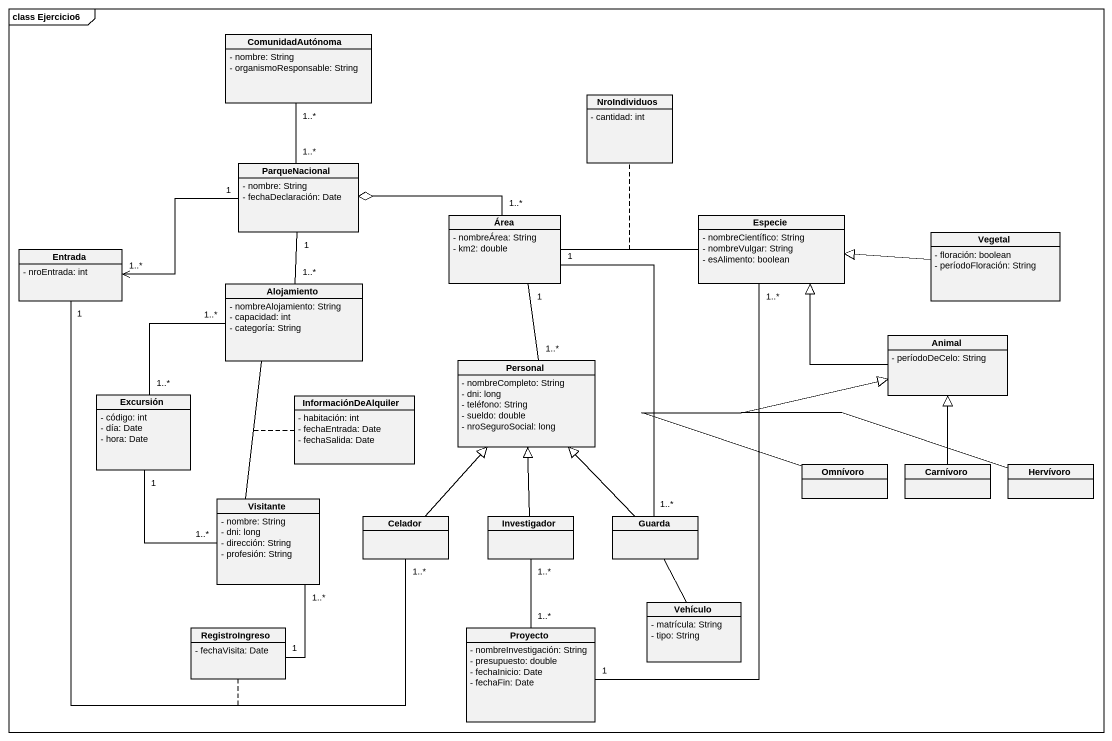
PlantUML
@startuml
mainframe class Ejercicio6
hide circle
hide empty members
skinparam classAttributeIconSize 0
class ComunidadAutónoma {
  - nombre: String
  - organismoResponsable: String
}
class NroIndividuos {
  - cantidad: int
}
class ParqueNacional {
  - nombre: String
  - fechaDeclaración: Date
}
class Área {
  - nombreÁrea: String
  - km2: double
}
class Especie {
  - nombreCientífico: String
  - nombreVulgar: String
  - esAlimento: boolean
}
class Vegetal {
  - floración: boolean
  - períodoFloración: String
}
class Entrada {
  - nroEntrada: int
}
class Alojamiento {
  - nombreAlojamiento: String
  - capacidad: int
  - categoría: String
}
class Personal {
  - nombreCompleto: String
  - dni: long
  - teléfono: String
  - sueldo: double
  - nroSeguroSocial: long
}
class Animal {
  - períodoDeCelo: String
}
class Excursión {
  - código: int
  - día: Date
  - hora: Date
}
class InformaciónDeAlquiler {
  - habitación: int
  - fechaEntrada: Date
  - fechaSalida: Date
}
class Omnívoro
class Carnívoro
class Hervívoro
class Visitante {
  - nombre: String
  - dni: long
  - dirección: String
  - profesión: String
}
class Celador
class Investigador
class Guarda
class RegistroIngreso {
  - fechaVisita: Date
}
class Proyecto {
  - nombreInvestigación: String
  - presupuesto: double
  - fechaInicio: Date
  - fechaFin: Date
}
class Vehículo {
  - matrícula: String
  - tipo: String
}
ComunidadAutónoma "1..*" -- "1..*" ParqueNacional
ParqueNacional "1" -left-> "1..*" Entrada
Área "1..*" -left-o ParqueNacional
Área -right- Especie
(Área, Especie) .. NroIndividuos
Área "1" -- "1..*" Personal
Área "1" -- "1..*" Guarda
Vegetal -left-|> Especie
Entrada "1" -- "1..*" Celador
(Entrada, Celador) .. RegistroIngreso
Alojamiento "1..*" -up- "1" ParqueNacional
Animal -up-|> Especie
Excursión "1..*" -up- "1..*" Alojamiento
Excursión "1" -- "1..*" Visitante
Omnívoro -up-|> Animal
Carnívoro -up-|> Animal
Hervívoro -up-|> Animal
Visitante -up- Alojamiento
(Visitante, Alojamiento) .. InformaciónDeAlquiler
Celador -up-|> Personal
Investigador -up-|> Personal
Investigador "1..*" -- "1..*" Proyecto
Guarda -up-|> Personal
RegistroIngreso "1" -up- "1..*" Visitante
Proyecto "1" -up- "1..*" Especie
Vehículo -up- Guarda
@enduml
